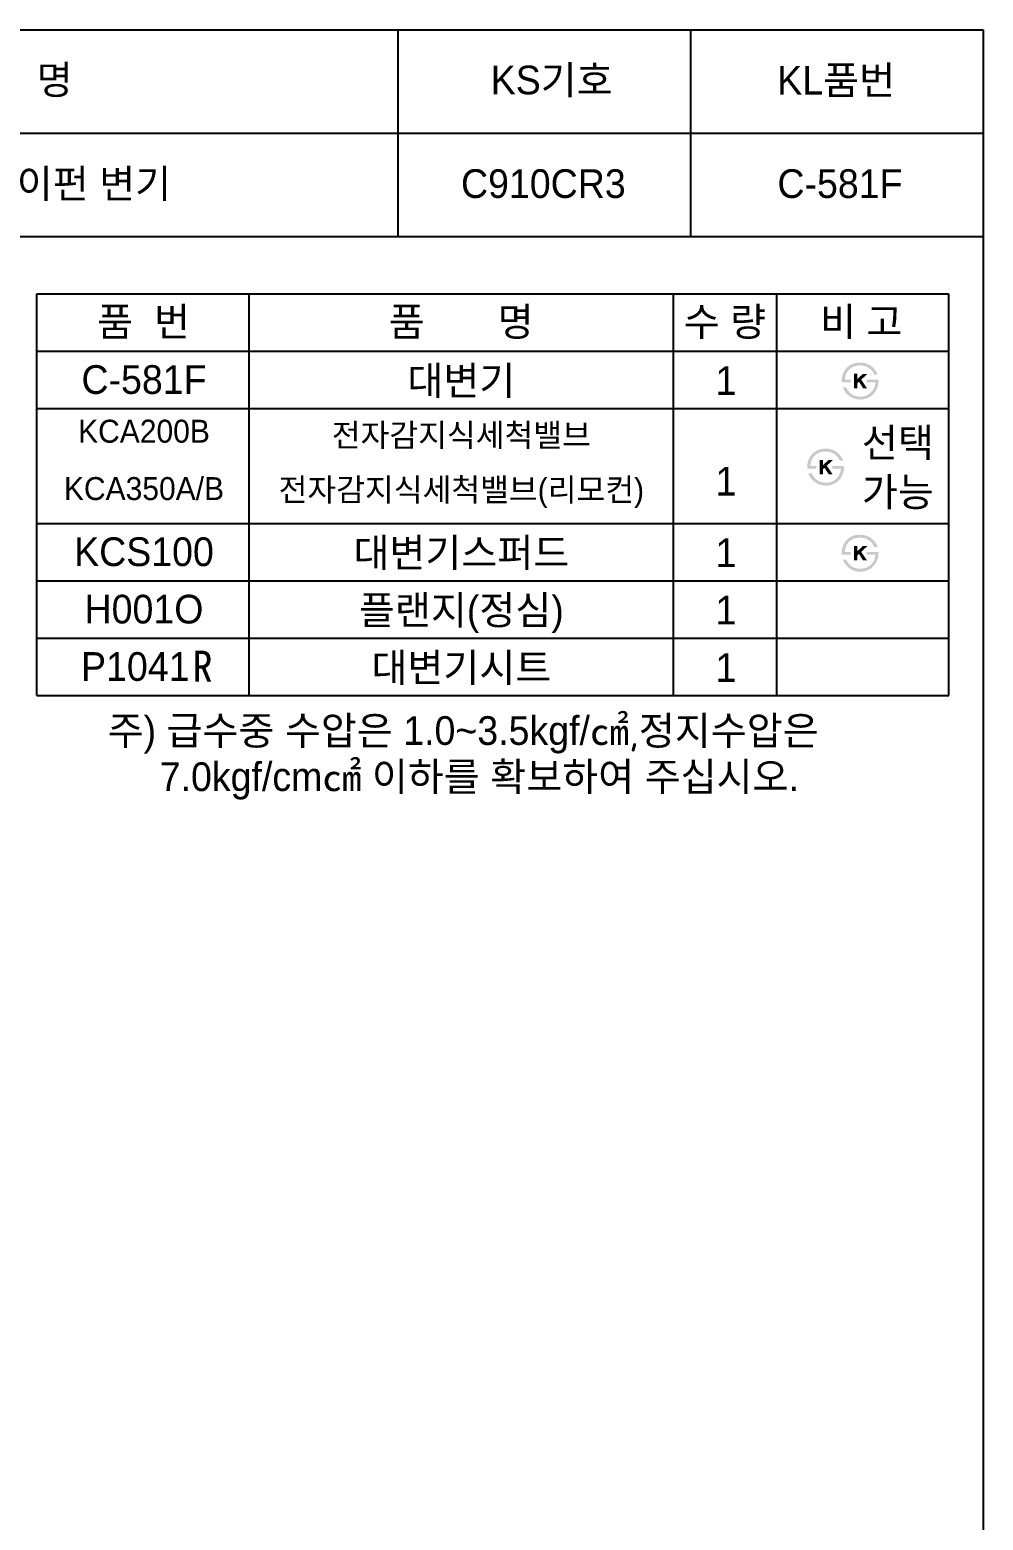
# Model space of a CAD drawing. Header units: millimetres. Extents: x 0 to 3800, y -67 to 2530.
# Drawn here: x 2969 to 3800, y 1232 to 2530 of the extents above; entities that cross this region are included whole.
import ezdxf
from ezdxf.enums import TextEntityAlignment as Align

# ---------------------------------------------------------------- set-up
doc = ezdxf.new("R2010")
doc.units = ezdxf.units.MM
doc.layers.add('TEXT', color=7, linetype='Continuous')
doc.layers.add('도각라인', color=7, linetype='Continuous')
doc.styles.add('타이틀', font='H2GTRM.TTF', dxfattribs={"height": 25})
doc.styles.add('타이틀2(바탕체)', font='', dxfattribs={"height": 25})
doc.styles.get('타이틀2(바탕체)').set_extended_font_data('BatangChe')

msp = doc.modelspace()

# ---------------------------------------------------------------- hatches: boundary and pattern name
at = {"layer": 'TEXT'}
for points in [[(3676.6, 2222.8), (3676.6, 2223.2), (3676.6, 2223.6), (3676.5, 2224), (3676.6, 2224.4), (3676.6, 2224.8), (3676.6, 2225.2), (3676.6, 2225.6), (3676.7, 2226), (3676.7, 2226.4), (3676.8, 2226.8), (3676.8, 2227.2), (3676.9, 2227.6), (3677, 2228), (3677.1, 2228.4), (3677.2, 2228.8), (3677.3, 2229.1), (3677.4, 2229.5), (3677.5, 2229.9), (3677.7, 2230.3), (3677.8, 2230.6), (3678, 2231), (3678.1, 2231.4), (3678.3, 2231.7), (3678.5, 2232.1), (3678.7, 2232.4), (3678.9, 2232.7), (3679.1, 2233.1), (3679.3, 2233.4), (3679.5, 2233.7), (3679.7, 2234), (3680, 2234.3), (3680.5, 2234.9), (3680.8, 2235.2), (3681, 2235.5), (3681.3, 2235.8), (3681.6, 2236.1), (3681.9, 2236.4), (3682.2, 2236.6), (3682.5, 2236.9), (3682.8, 2237.1), (3683.2, 2237.4), (3683.5, 2237.6), (3683.8, 2237.8), (3684.2, 2238), (3684.5, 2238.2), (3684.9, 2238.4), (3685.2, 2238.6), (3685.7, 2238.7), (3686.1, 2238.9), (3686.5, 2239.1), (3686.9, 2239.2), (3687.3, 2239.4), (3687.8, 2239.5), (3688.2, 2239.6), (3688.6, 2239.7), (3689.1, 2239.8), (3689.5, 2239.9), (3690, 2239.9), (3690.5, 2240), (3691, 2240), (3691.4, 2240.1), (3691.9, 2240.1), (3692.4, 2240.1), (3693.2, 2240.1), (3693.6, 2240.1), (3693.9, 2240), (3694.3, 2240), (3694.7, 2240), (3695, 2239.9), (3695.4, 2239.9), (3695.7, 2239.8), (3696.1, 2239.7), (3696.4, 2239.7), (3696.8, 2239.6), (3697.1, 2239.5), (3697.4, 2239.4), (3697.8, 2239.3), (3698.1, 2239.2), (3698.4, 2239.1), (3698.7, 2239), (3699, 2238.9), (3699.4, 2238.7), (3699.7, 2238.6), (3700, 2238.5), (3700.3, 2238.3), (3700.6, 2238.2), (3700.8, 2238), (3701.1, 2237.8), (3701.4, 2237.7), (3701.7, 2237.5), (3702, 2237.3), (3702.2, 2237.1), (3702.5, 2236.9), (3702.8, 2236.7), (3703.2, 2236.4), (3703.6, 2236), (3704, 2235.6), (3704.4, 2235.2), (3704.8, 2234.8), (3705.1, 2234.4), (3705.5, 2234), (3705.8, 2233.6), (3706.1, 2233.1), (3706.4, 2232.6), (3706.7, 2232.2), (3707, 2231.7), (3707.3, 2231.1), (3707.5, 2230.6), (3707.8, 2230.1), (3708, 2229.5), (3708, 2229.5), (3704.9, 2229.5), (3704.9, 2229.5), (3704.8, 2229.7), (3704.8, 2229.9), (3704.7, 2230.1), (3704.6, 2230.2), (3704.6, 2230.4), (3704.5, 2230.6), (3704.4, 2230.7), (3704.3, 2230.9), (3704.2, 2231.1), (3704.1, 2231.2), (3704, 2231.4), (3703.9, 2231.6), (3703.8, 2231.7), (3703.7, 2231.9), (3703.6, 2232.1), (3703.5, 2232.2), (3703.3, 2232.4), (3703.2, 2232.6), (3702.9, 2232.9), (3702.7, 2233.2), (3702.4, 2233.5), (3702.1, 2233.8), (3701.7, 2234.1), (3701.4, 2234.4), (3701, 2234.7), (3700.8, 2234.9), (3700.6, 2235.1), (3700.3, 2235.2), (3700.1, 2235.4), (3699.9, 2235.5), (3699.6, 2235.7), (3699.4, 2235.8), (3699.1, 2236), (3698.9, 2236.1), (3698.6, 2236.2), (3698.4, 2236.4), (3698.1, 2236.5), (3697.9, 2236.6), (3697.6, 2236.7), (3697.4, 2236.8), (3697.1, 2236.9), (3696.8, 2237), (3696.6, 2237), (3696.3, 2237.1), (3696.1, 2237.2), (3695.8, 2237.3), (3695.5, 2237.3), (3695.2, 2237.4), (3695, 2237.4), (3694.7, 2237.5), (3694.4, 2237.5), (3694.1, 2237.5), (3693.8, 2237.6), (3693.6, 2237.6), (3693.3, 2237.6), (3693, 2237.6), (3692.7, 2237.6), (3692.3, 2237.6), (3692, 2237.6), (3691.7, 2237.6), (3691.3, 2237.5), (3691, 2237.5), (3690.7, 2237.5), (3690.3, 2237.4), (3690, 2237.4), (3689.7, 2237.3), (3689.4, 2237.3), (3689.1, 2237.2), (3688.8, 2237.1), (3688.5, 2237), (3688.2, 2237), (3687.9, 2236.9), (3687.6, 2236.8), (3687.3, 2236.7), (3687, 2236.5), (3686.7, 2236.4), (3686.5, 2236.3), (3686.2, 2236.2), (3685.9, 2236), (3685.6, 2235.9), (3685.4, 2235.7), (3685.1, 2235.6), (3684.9, 2235.4), (3684.6, 2235.2), (3684.4, 2235), (3684.1, 2234.9), (3683.9, 2234.7), (3683.7, 2234.5), (3683.4, 2234.3), (3683.2, 2234), (3683, 2233.8), (3682.7, 2233.6), (3682.5, 2233.4), (3682.3, 2233.1), (3682.1, 2232.9), (3681.9, 2232.6), (3681.7, 2232.4), (3681.6, 2232.1), (3681.4, 2231.9), (3681.2, 2231.6), (3681.1, 2231.4), (3680.9, 2231.1), (3680.8, 2230.8), (3680.6, 2230.5), (3680.5, 2230.3), (3680.4, 2230), (3680.3, 2229.7), (3680.2, 2229.4), (3680, 2229.1), (3680, 2228.8), (3679.9, 2228.5), (3679.8, 2228.2), (3679.7, 2227.8), (3679.6, 2227.5), (3679.6, 2227.2), (3679.5, 2226.9), (3679.5, 2226.5), (3679.4, 2226.2), (3679.4, 2225.8), (3679.4, 2225.5), (3679.3, 2225.1), (3679.3, 2225.1), (3684.5, 2225.1), (3684.5, 2225.1), (3684.5, 2225.1), (3684.5, 2222.8), (3684.5, 2222.8), (3684.5, 2222.8), (3676.6, 2222.8)], [(3708.7, 2225.1), (3708.8, 2224.7), (3708.7, 2224.3), (3708.7, 2223.8), (3708.7, 2223.4), (3708.7, 2223), (3708.6, 2222.5), (3708.6, 2222.1), (3708.5, 2221.7), (3708.5, 2221.3), (3708.4, 2220.9), (3708.3, 2220.4), (3708.2, 2220), (3708.1, 2219.6), (3708, 2219.2), (3707.8, 2218.8), (3707.7, 2218.4), (3707.6, 2218), (3707.4, 2217.6), (3707.3, 2217.3), (3707.1, 2216.9), (3706.9, 2216.5), (3706.7, 2216.2), (3706.6, 2215.8), (3706.4, 2215.5), (3706.2, 2215.1), (3705.9, 2214.8), (3705.7, 2214.5), (3705.5, 2214.2), (3705.3, 2213.8), (3705, 2213.5), (3704.8, 2213.2), (3704.5, 2212.9), (3704.2, 2212.6), (3704, 2212.4), (3703.7, 2212.1), (3703.4, 2211.8), (3703.1, 2211.6), (3702.8, 2211.3), (3702.5, 2211.1), (3702.2, 2210.8), (3701.9, 2210.6), (3701.6, 2210.4), (3701.2, 2210.2), (3700.9, 2210), (3700.6, 2209.8), (3700.2, 2209.6), (3699.9, 2209.4), (3699.5, 2209.3), (3699.2, 2209.1), (3698.8, 2209), (3698.4, 2208.8), (3698, 2208.7), (3697.7, 2208.6), (3697.3, 2208.5), (3696.9, 2208.4), (3696.5, 2208.3), (3696.1, 2208.2), (3695.7, 2208.1), (3695.3, 2208.1), (3694.9, 2208), (3694.5, 2208), (3694.1, 2208), (3693.7, 2207.9), (3693.3, 2207.9), (3692.6, 2207.9), (3692, 2208), (3691.3, 2208), (3690.7, 2208.1), (3690.1, 2208.2), (3689.8, 2208.2), (3689.5, 2208.3), (3689.2, 2208.3), (3688.9, 2208.4), (3688.6, 2208.5), (3688.3, 2208.6), (3688, 2208.6), (3687.7, 2208.7), (3687.4, 2208.8), (3687.1, 2208.9), (3686.8, 2209), (3686.6, 2209.1), (3686.3, 2209.2), (3686, 2209.4), (3685.7, 2209.5), (3685.5, 2209.6), (3685.2, 2209.7), (3684.9, 2209.9), (3684.7, 2210), (3684.4, 2210.2), (3684.1, 2210.3), (3683.6, 2210.7), (3683.4, 2210.8), (3683.1, 2211), (3682.8, 2211.2), (3682.6, 2211.4), (3682.4, 2211.6), (3682.1, 2211.8), (3681.9, 2212), (3681.6, 2212.2), (3681.4, 2212.5), (3681.2, 2212.7), (3681, 2212.9), (3680.8, 2213.1), (3680.5, 2213.4), (3680.3, 2213.6), (3680.1, 2213.9), (3679.9, 2214.1), (3679.7, 2214.4), (3679.6, 2214.6), (3679.4, 2214.9), (3679.2, 2215.2), (3679, 2215.5), (3678.8, 2215.7), (3678.7, 2216), (3678.5, 2216.3), (3678.3, 2216.6), (3678.2, 2216.9), (3678, 2217.2), (3677.8, 2217.8), (3677.5, 2218.5), (3677.5, 2218.5), (3680.4, 2218.5), (3680.4, 2218.5), (3680.7, 2218.1), (3680.9, 2217.6), (3681.1, 2217.2), (3681.4, 2216.9), (3681.6, 2216.5), (3681.9, 2216.1), (3682.1, 2215.8), (3682.4, 2215.4), (3682.7, 2215.1), (3682.9, 2214.8), (3683.2, 2214.5), (3683.5, 2214.2), (3683.8, 2213.9), (3684.1, 2213.6), (3684.4, 2213.3), (3684.7, 2213.1), (3684.9, 2212.9), (3685.2, 2212.7), (3685.4, 2212.6), (3685.6, 2212.4), (3685.9, 2212.3), (3686.1, 2212.1), (3686.3, 2212), (3686.6, 2211.9), (3686.8, 2211.7), (3687.1, 2211.6), (3687.3, 2211.5), (3687.6, 2211.4), (3687.9, 2211.3), (3688.1, 2211.2), (3688.4, 2211.1), (3688.7, 2211), (3688.9, 2211), (3689.2, 2210.9), (3689.5, 2210.8), (3689.8, 2210.8), (3690, 2210.7), (3690.3, 2210.7), (3690.6, 2210.6), (3690.9, 2210.6), (3691.2, 2210.6), (3691.5, 2210.5), (3691.8, 2210.5), (3692.1, 2210.5), (3692.4, 2210.5), (3692.7, 2210.5), (3693, 2210.5), (3693.9, 2210.5), (3694.1, 2210.6), (3694.4, 2210.6), (3694.7, 2210.6), (3694.9, 2210.6), (3695.2, 2210.7), (3695.5, 2210.7), (3695.7, 2210.8), (3696, 2210.8), (3696.3, 2210.9), (3696.5, 2210.9), (3696.8, 2211), (3697, 2211.1), (3697.3, 2211.2), (3697.5, 2211.2), (3697.8, 2211.3), (3698, 2211.4), (3698.3, 2211.5), (3698.5, 2211.6), (3698.8, 2211.8), (3699, 2211.9), (3699.2, 2212), (3699.5, 2212.1), (3699.7, 2212.3), (3699.9, 2212.4), (3700.2, 2212.6), (3700.4, 2212.7), (3700.6, 2212.9), (3700.9, 2213), (3701.1, 2213.2), (3701.3, 2213.4), (3701.6, 2213.6), (3701.8, 2213.8), (3702, 2214), (3702.3, 2214.3), (3702.5, 2214.5), (3702.7, 2214.8), (3702.9, 2215), (3703.2, 2215.3), (3703.3, 2215.5), (3703.5, 2215.8), (3703.7, 2216), (3703.9, 2216.3), (3704.1, 2216.6), (3704.2, 2216.9), (3704.4, 2217.2), (3704.5, 2217.4), (3704.7, 2217.7), (3704.8, 2218), (3704.9, 2218.3), (3705.1, 2218.7), (3705.2, 2219), (3705.3, 2219.3), (3705.4, 2219.6), (3705.5, 2220), (3705.6, 2220.3), (3705.6, 2220.6), (3705.7, 2221), (3705.8, 2221.3), (3705.8, 2221.7), (3705.9, 2222.1), (3705.9, 2222.4), (3705.9, 2222.8), (3705.9, 2222.8), (3698.5, 2222.8), (3698.5, 2222.8), (3698.5, 2222.8), (3698.5, 2225.1), (3698.5, 2225.1), (3698.5, 2225.1), (3708.7, 2225.1)], [(3690.3, 2225.8), (3695.1, 2230.2), (3699, 2230.2), (3693.6, 2225.2), (3698.7, 2217.7), (3695.3, 2217.7), (3691.7, 2223.4), (3690.3, 2222.2), (3690.3, 2217.7), (3687.4, 2217.7), (3687.4, 2230.3), (3690.3, 2230.3)], [(3646.6, 2147.8), (3646.6, 2148.2), (3646.6, 2148.6), (3646.5, 2149), (3646.6, 2149.4), (3646.6, 2149.8), (3646.6, 2150.2), (3646.6, 2150.6), (3646.7, 2151), (3646.7, 2151.4), (3646.8, 2151.8), (3646.8, 2152.2), (3646.9, 2152.6), (3647, 2153), (3647.1, 2153.4), (3647.2, 2153.8), (3647.3, 2154.1), (3647.4, 2154.5), (3647.5, 2154.9), (3647.7, 2155.3), (3647.8, 2155.6), (3648, 2156), (3648.1, 2156.4), (3648.3, 2156.7), (3648.5, 2157.1), (3648.7, 2157.4), (3648.9, 2157.7), (3649.1, 2158.1), (3649.3, 2158.4), (3649.5, 2158.7), (3649.7, 2159), (3650, 2159.3), (3650.5, 2159.9), (3650.8, 2160.2), (3651, 2160.5), (3651.3, 2160.8), (3651.6, 2161.1), (3651.9, 2161.4), (3652.2, 2161.6), (3652.5, 2161.9), (3652.8, 2162.1), (3653.2, 2162.4), (3653.5, 2162.6), (3653.8, 2162.8), (3654.2, 2163), (3654.5, 2163.2), (3654.9, 2163.4), (3655.2, 2163.6), (3655.7, 2163.7), (3656.1, 2163.9), (3656.5, 2164.1), (3656.9, 2164.2), (3657.3, 2164.4), (3657.8, 2164.5), (3658.2, 2164.6), (3658.6, 2164.7), (3659.1, 2164.8), (3659.5, 2164.9), (3660, 2164.9), (3660.5, 2165), (3661, 2165), (3661.4, 2165.1), (3661.9, 2165.1), (3662.4, 2165.1), (3663.2, 2165.1), (3663.6, 2165.1), (3663.9, 2165), (3664.3, 2165), (3664.7, 2165), (3665, 2164.9), (3665.4, 2164.9), (3665.7, 2164.8), (3666.1, 2164.7), (3666.4, 2164.7), (3666.8, 2164.6), (3667.1, 2164.5), (3667.4, 2164.4), (3667.8, 2164.3), (3668.1, 2164.2), (3668.4, 2164.1), (3668.7, 2164), (3669, 2163.9), (3669.4, 2163.7), (3669.7, 2163.6), (3670, 2163.5), (3670.3, 2163.3), (3670.6, 2163.2), (3670.8, 2163), (3671.1, 2162.8), (3671.4, 2162.7), (3671.7, 2162.5), (3672, 2162.3), (3672.2, 2162.1), (3672.5, 2161.9), (3672.8, 2161.7), (3673.2, 2161.4), (3673.6, 2161), (3674, 2160.6), (3674.4, 2160.2), (3674.8, 2159.8), (3675.1, 2159.4), (3675.5, 2159), (3675.8, 2158.6), (3676.1, 2158.1), (3676.4, 2157.6), (3676.7, 2157.2), (3677, 2156.7), (3677.3, 2156.1), (3677.5, 2155.6), (3677.8, 2155.1), (3678, 2154.5), (3678, 2154.5), (3674.9, 2154.5), (3674.9, 2154.5), (3674.8, 2154.7), (3674.8, 2154.9), (3674.7, 2155.1), (3674.6, 2155.2), (3674.6, 2155.4), (3674.5, 2155.6), (3674.4, 2155.7), (3674.3, 2155.9), (3674.2, 2156.1), (3674.1, 2156.2), (3674, 2156.4), (3673.9, 2156.6), (3673.8, 2156.7), (3673.7, 2156.9), (3673.6, 2157.1), (3673.5, 2157.2), (3673.3, 2157.4), (3673.2, 2157.6), (3672.9, 2157.9), (3672.7, 2158.2), (3672.4, 2158.5), (3672.1, 2158.8), (3671.7, 2159.1), (3671.4, 2159.4), (3671, 2159.7), (3670.8, 2159.9), (3670.6, 2160.1), (3670.3, 2160.2), (3670.1, 2160.4), (3669.9, 2160.5), (3669.6, 2160.7), (3669.4, 2160.8), (3669.1, 2161), (3668.9, 2161.1), (3668.6, 2161.2), (3668.4, 2161.4), (3668.1, 2161.5), (3667.9, 2161.6), (3667.6, 2161.7), (3667.4, 2161.8), (3667.1, 2161.9), (3666.8, 2162), (3666.6, 2162), (3666.3, 2162.1), (3666.1, 2162.2), (3665.8, 2162.3), (3665.5, 2162.3), (3665.2, 2162.4), (3665, 2162.4), (3664.7, 2162.5), (3664.4, 2162.5), (3664.1, 2162.5), (3663.8, 2162.6), (3663.6, 2162.6), (3663.3, 2162.6), (3663, 2162.6), (3662.7, 2162.6), (3662.3, 2162.6), (3662, 2162.6), (3661.7, 2162.6), (3661.3, 2162.5), (3661, 2162.5), (3660.7, 2162.5), (3660.3, 2162.4), (3660, 2162.4), (3659.7, 2162.3), (3659.4, 2162.3), (3659.1, 2162.2), (3658.8, 2162.1), (3658.5, 2162), (3658.2, 2162), (3657.9, 2161.9), (3657.6, 2161.8), (3657.3, 2161.7), (3657, 2161.5), (3656.7, 2161.4), (3656.5, 2161.3), (3656.2, 2161.2), (3655.9, 2161), (3655.6, 2160.9), (3655.4, 2160.7), (3655.1, 2160.6), (3654.9, 2160.4), (3654.6, 2160.2), (3654.4, 2160), (3654.1, 2159.9), (3653.9, 2159.7), (3653.7, 2159.5), (3653.4, 2159.3), (3653.2, 2159), (3653, 2158.8), (3652.7, 2158.6), (3652.5, 2158.4), (3652.3, 2158.1), (3652.1, 2157.9), (3651.9, 2157.6), (3651.7, 2157.4), (3651.6, 2157.1), (3651.4, 2156.9), (3651.2, 2156.6), (3651.1, 2156.4), (3650.9, 2156.1), (3650.8, 2155.8), (3650.6, 2155.5), (3650.5, 2155.3), (3650.4, 2155), (3650.3, 2154.7), (3650.2, 2154.4), (3650, 2154.1), (3650, 2153.8), (3649.9, 2153.5), (3649.8, 2153.2), (3649.7, 2152.8), (3649.6, 2152.5), (3649.6, 2152.2), (3649.5, 2151.9), (3649.5, 2151.5), (3649.4, 2151.2), (3649.4, 2150.8), (3649.4, 2150.5), (3649.3, 2150.1), (3649.3, 2150.1), (3654.5, 2150.1), (3654.5, 2150.1), (3654.5, 2150.1), (3654.5, 2147.8), (3654.5, 2147.8), (3654.5, 2147.8), (3646.6, 2147.8)], [(3678.7, 2150.1), (3678.8, 2149.7), (3678.7, 2149.3), (3678.7, 2148.8), (3678.7, 2148.4), (3678.7, 2148), (3678.6, 2147.5), (3678.6, 2147.1), (3678.5, 2146.7), (3678.5, 2146.3), (3678.4, 2145.9), (3678.3, 2145.4), (3678.2, 2145), (3678.1, 2144.6), (3678, 2144.2), (3677.8, 2143.8), (3677.7, 2143.4), (3677.6, 2143), (3677.4, 2142.6), (3677.3, 2142.3), (3677.1, 2141.9), (3676.9, 2141.5), (3676.7, 2141.2), (3676.6, 2140.8), (3676.4, 2140.5), (3676.2, 2140.1), (3675.9, 2139.8), (3675.7, 2139.5), (3675.5, 2139.2), (3675.3, 2138.8), (3675, 2138.5), (3674.8, 2138.2), (3674.5, 2137.9), (3674.2, 2137.6), (3674, 2137.4), (3673.7, 2137.1), (3673.4, 2136.8), (3673.1, 2136.6), (3672.8, 2136.3), (3672.5, 2136.1), (3672.2, 2135.8), (3671.9, 2135.6), (3671.6, 2135.4), (3671.2, 2135.2), (3670.9, 2135), (3670.6, 2134.8), (3670.2, 2134.6), (3669.9, 2134.4), (3669.5, 2134.3), (3669.2, 2134.1), (3668.8, 2134), (3668.4, 2133.8), (3668, 2133.7), (3667.7, 2133.6), (3667.3, 2133.5), (3666.9, 2133.4), (3666.5, 2133.3), (3666.1, 2133.2), (3665.7, 2133.1), (3665.3, 2133.1), (3664.9, 2133), (3664.5, 2133), (3664.1, 2133), (3663.7, 2132.9), (3663.3, 2132.9), (3662.6, 2132.9), (3662, 2133), (3661.3, 2133), (3660.7, 2133.1), (3660.1, 2133.2), (3659.8, 2133.2), (3659.5, 2133.3), (3659.2, 2133.3), (3658.9, 2133.4), (3658.6, 2133.5), (3658.3, 2133.6), (3658, 2133.6), (3657.7, 2133.7), (3657.4, 2133.8), (3657.1, 2133.9), (3656.8, 2134), (3656.6, 2134.1), (3656.3, 2134.2), (3656, 2134.4), (3655.7, 2134.5), (3655.5, 2134.6), (3655.2, 2134.7), (3654.9, 2134.9), (3654.7, 2135), (3654.4, 2135.2), (3654.1, 2135.3), (3653.6, 2135.7), (3653.4, 2135.8), (3653.1, 2136), (3652.8, 2136.2), (3652.6, 2136.4), (3652.4, 2136.6), (3652.1, 2136.8), (3651.9, 2137), (3651.6, 2137.2), (3651.4, 2137.5), (3651.2, 2137.7), (3651, 2137.9), (3650.8, 2138.1), (3650.5, 2138.4), (3650.3, 2138.6), (3650.1, 2138.9), (3649.9, 2139.1), (3649.7, 2139.4), (3649.6, 2139.6), (3649.4, 2139.9), (3649.2, 2140.2), (3649, 2140.5), (3648.8, 2140.7), (3648.7, 2141), (3648.5, 2141.3), (3648.3, 2141.6), (3648.2, 2141.9), (3648, 2142.2), (3647.8, 2142.8), (3647.5, 2143.5), (3647.5, 2143.5), (3650.4, 2143.5), (3650.4, 2143.5), (3650.7, 2143.1), (3650.9, 2142.6), (3651.1, 2142.2), (3651.4, 2141.9), (3651.6, 2141.5), (3651.9, 2141.1), (3652.1, 2140.8), (3652.4, 2140.4), (3652.7, 2140.1), (3652.9, 2139.8), (3653.2, 2139.5), (3653.5, 2139.2), (3653.8, 2138.9), (3654.1, 2138.6), (3654.4, 2138.3), (3654.7, 2138.1), (3654.9, 2137.9), (3655.2, 2137.7), (3655.4, 2137.6), (3655.6, 2137.4), (3655.9, 2137.3), (3656.1, 2137.1), (3656.3, 2137), (3656.6, 2136.9), (3656.8, 2136.7), (3657.1, 2136.6), (3657.3, 2136.5), (3657.6, 2136.4), (3657.9, 2136.3), (3658.1, 2136.2), (3658.4, 2136.1), (3658.7, 2136), (3658.9, 2136), (3659.2, 2135.9), (3659.5, 2135.8), (3659.8, 2135.8), (3660, 2135.7), (3660.3, 2135.7), (3660.6, 2135.6), (3660.9, 2135.6), (3661.2, 2135.6), (3661.5, 2135.5), (3661.8, 2135.5), (3662.1, 2135.5), (3662.4, 2135.5), (3662.7, 2135.5), (3663, 2135.5), (3663.9, 2135.5), (3664.1, 2135.6), (3664.4, 2135.6), (3664.7, 2135.6), (3664.9, 2135.6), (3665.2, 2135.7), (3665.5, 2135.7), (3665.7, 2135.8), (3666, 2135.8), (3666.3, 2135.9), (3666.5, 2135.9), (3666.8, 2136), (3667, 2136.1), (3667.3, 2136.2), (3667.5, 2136.2), (3667.8, 2136.3), (3668, 2136.4), (3668.3, 2136.5), (3668.5, 2136.6), (3668.8, 2136.8), (3669, 2136.9), (3669.2, 2137), (3669.5, 2137.1), (3669.7, 2137.3), (3669.9, 2137.4), (3670.2, 2137.6), (3670.4, 2137.7), (3670.6, 2137.9), (3670.9, 2138), (3671.1, 2138.2), (3671.3, 2138.4), (3671.6, 2138.6), (3671.8, 2138.8), (3672, 2139), (3672.3, 2139.3), (3672.5, 2139.5), (3672.7, 2139.8), (3672.9, 2140), (3673.2, 2140.3), (3673.3, 2140.5), (3673.5, 2140.8), (3673.7, 2141), (3673.9, 2141.3), (3674.1, 2141.6), (3674.2, 2141.9), (3674.4, 2142.2), (3674.5, 2142.4), (3674.7, 2142.7), (3674.8, 2143), (3674.9, 2143.3), (3675.1, 2143.7), (3675.2, 2144), (3675.3, 2144.3), (3675.4, 2144.6), (3675.5, 2145), (3675.6, 2145.3), (3675.6, 2145.6), (3675.7, 2146), (3675.8, 2146.3), (3675.8, 2146.7), (3675.9, 2147.1), (3675.9, 2147.4), (3675.9, 2147.8), (3675.9, 2147.8), (3668.5, 2147.8), (3668.5, 2147.8), (3668.5, 2147.8), (3668.5, 2150.1), (3668.5, 2150.1), (3668.5, 2150.1), (3678.7, 2150.1)], [(3660.3, 2150.8), (3665.1, 2155.2), (3669, 2155.2), (3663.6, 2150.2), (3668.7, 2142.7), (3665.3, 2142.7), (3661.7, 2148.4), (3660.3, 2147.2), (3660.3, 2142.7), (3657.4, 2142.7), (3657.4, 2155.3), (3660.3, 2155.3)], [(3676.6, 2072.8), (3676.6, 2073.2), (3676.6, 2073.6), (3676.5, 2074), (3676.6, 2074.4), (3676.6, 2074.8), (3676.6, 2075.2), (3676.6, 2075.6), (3676.7, 2076), (3676.7, 2076.4), (3676.8, 2076.8), (3676.8, 2077.2), (3676.9, 2077.6), (3677, 2078), (3677.1, 2078.4), (3677.2, 2078.8), (3677.3, 2079.1), (3677.4, 2079.5), (3677.5, 2079.9), (3677.7, 2080.3), (3677.8, 2080.6), (3678, 2081), (3678.1, 2081.4), (3678.3, 2081.7), (3678.5, 2082.1), (3678.7, 2082.4), (3678.9, 2082.7), (3679.1, 2083.1), (3679.3, 2083.4), (3679.5, 2083.7), (3679.7, 2084), (3680, 2084.3), (3680.5, 2084.9), (3680.8, 2085.2), (3681, 2085.5), (3681.3, 2085.8), (3681.6, 2086.1), (3681.9, 2086.4), (3682.2, 2086.6), (3682.5, 2086.9), (3682.8, 2087.1), (3683.2, 2087.4), (3683.5, 2087.6), (3683.8, 2087.8), (3684.2, 2088), (3684.5, 2088.2), (3684.9, 2088.4), (3685.2, 2088.6), (3685.7, 2088.7), (3686.1, 2088.9), (3686.5, 2089.1), (3686.9, 2089.2), (3687.3, 2089.4), (3687.8, 2089.5), (3688.2, 2089.6), (3688.6, 2089.7), (3689.1, 2089.8), (3689.5, 2089.9), (3690, 2089.9), (3690.5, 2090), (3691, 2090), (3691.4, 2090.1), (3691.9, 2090.1), (3692.4, 2090.1), (3693.2, 2090.1), (3693.6, 2090.1), (3693.9, 2090), (3694.3, 2090), (3694.7, 2090), (3695, 2089.9), (3695.4, 2089.9), (3695.7, 2089.8), (3696.1, 2089.7), (3696.4, 2089.7), (3696.8, 2089.6), (3697.1, 2089.5), (3697.4, 2089.4), (3697.8, 2089.3), (3698.1, 2089.2), (3698.4, 2089.1), (3698.7, 2089), (3699, 2088.9), (3699.4, 2088.7), (3699.7, 2088.6), (3700, 2088.5), (3700.3, 2088.3), (3700.6, 2088.2), (3700.8, 2088), (3701.1, 2087.8), (3701.4, 2087.7), (3701.7, 2087.5), (3702, 2087.3), (3702.2, 2087.1), (3702.5, 2086.9), (3702.8, 2086.7), (3703.2, 2086.4), (3703.6, 2086), (3704, 2085.6), (3704.4, 2085.2), (3704.8, 2084.8), (3705.1, 2084.4), (3705.5, 2084), (3705.8, 2083.6), (3706.1, 2083.1), (3706.4, 2082.6), (3706.7, 2082.2), (3707, 2081.7), (3707.3, 2081.1), (3707.5, 2080.6), (3707.8, 2080.1), (3708, 2079.5), (3708, 2079.5), (3704.9, 2079.5), (3704.9, 2079.5), (3704.8, 2079.7), (3704.8, 2079.9), (3704.7, 2080.1), (3704.6, 2080.2), (3704.6, 2080.4), (3704.5, 2080.6), (3704.4, 2080.7), (3704.3, 2080.9), (3704.2, 2081.1), (3704.1, 2081.2), (3704, 2081.4), (3703.9, 2081.6), (3703.8, 2081.7), (3703.7, 2081.9), (3703.6, 2082.1), (3703.5, 2082.2), (3703.3, 2082.4), (3703.2, 2082.6), (3702.9, 2082.9), (3702.7, 2083.2), (3702.4, 2083.5), (3702.1, 2083.8), (3701.7, 2084.1), (3701.4, 2084.4), (3701, 2084.7), (3700.8, 2084.9), (3700.6, 2085.1), (3700.3, 2085.2), (3700.1, 2085.4), (3699.9, 2085.5), (3699.6, 2085.7), (3699.4, 2085.8), (3699.1, 2086), (3698.9, 2086.1), (3698.6, 2086.2), (3698.4, 2086.4), (3698.1, 2086.5), (3697.9, 2086.6), (3697.6, 2086.7), (3697.4, 2086.8), (3697.1, 2086.9), (3696.8, 2087), (3696.6, 2087), (3696.3, 2087.1), (3696.1, 2087.2), (3695.8, 2087.3), (3695.5, 2087.3), (3695.2, 2087.4), (3695, 2087.4), (3694.7, 2087.5), (3694.4, 2087.5), (3694.1, 2087.5), (3693.8, 2087.6), (3693.6, 2087.6), (3693.3, 2087.6), (3693, 2087.6), (3692.7, 2087.6), (3692.3, 2087.6), (3692, 2087.6), (3691.7, 2087.6), (3691.3, 2087.5), (3691, 2087.5), (3690.7, 2087.5), (3690.3, 2087.4), (3690, 2087.4), (3689.7, 2087.3), (3689.4, 2087.3), (3689.1, 2087.2), (3688.8, 2087.1), (3688.5, 2087), (3688.2, 2087), (3687.9, 2086.9), (3687.6, 2086.8), (3687.3, 2086.7), (3687, 2086.5), (3686.7, 2086.4), (3686.5, 2086.3), (3686.2, 2086.2), (3685.9, 2086), (3685.6, 2085.9), (3685.4, 2085.7), (3685.1, 2085.6), (3684.9, 2085.4), (3684.6, 2085.2), (3684.4, 2085), (3684.1, 2084.9), (3683.9, 2084.7), (3683.7, 2084.5), (3683.4, 2084.3), (3683.2, 2084), (3683, 2083.8), (3682.7, 2083.6), (3682.5, 2083.4), (3682.3, 2083.1), (3682.1, 2082.9), (3681.9, 2082.6), (3681.7, 2082.4), (3681.6, 2082.1), (3681.4, 2081.9), (3681.2, 2081.6), (3681.1, 2081.4), (3680.9, 2081.1), (3680.8, 2080.8), (3680.6, 2080.5), (3680.5, 2080.3), (3680.4, 2080), (3680.3, 2079.7), (3680.2, 2079.4), (3680, 2079.1), (3680, 2078.8), (3679.9, 2078.5), (3679.8, 2078.2), (3679.7, 2077.8), (3679.6, 2077.5), (3679.6, 2077.2), (3679.5, 2076.9), (3679.5, 2076.5), (3679.4, 2076.2), (3679.4, 2075.8), (3679.4, 2075.5), (3679.3, 2075.1), (3679.3, 2075.1), (3684.5, 2075.1), (3684.5, 2075.1), (3684.5, 2075.1), (3684.5, 2072.8), (3684.5, 2072.8), (3684.5, 2072.8), (3676.6, 2072.8)], [(3690.3, 2075.8), (3695.1, 2080.2), (3699, 2080.2), (3693.6, 2075.2), (3698.7, 2067.7), (3695.3, 2067.7), (3691.7, 2073.4), (3690.3, 2072.2), (3690.3, 2067.7), (3687.4, 2067.7), (3687.4, 2080.3), (3690.3, 2080.3)], [(3708.7, 2075.1), (3708.8, 2074.7), (3708.7, 2074.3), (3708.7, 2073.8), (3708.7, 2073.4), (3708.7, 2073), (3708.6, 2072.5), (3708.6, 2072.1), (3708.5, 2071.7), (3708.5, 2071.3), (3708.4, 2070.9), (3708.3, 2070.4), (3708.2, 2070), (3708.1, 2069.6), (3708, 2069.2), (3707.8, 2068.8), (3707.7, 2068.4), (3707.6, 2068), (3707.4, 2067.6), (3707.3, 2067.3), (3707.1, 2066.9), (3706.9, 2066.5), (3706.7, 2066.2), (3706.6, 2065.8), (3706.4, 2065.5), (3706.2, 2065.1), (3705.9, 2064.8), (3705.7, 2064.5), (3705.5, 2064.2), (3705.3, 2063.8), (3705, 2063.5), (3704.8, 2063.2), (3704.5, 2062.9), (3704.2, 2062.6), (3704, 2062.4), (3703.7, 2062.1), (3703.4, 2061.8), (3703.1, 2061.6), (3702.8, 2061.3), (3702.5, 2061.1), (3702.2, 2060.8), (3701.9, 2060.6), (3701.6, 2060.4), (3701.2, 2060.2), (3700.9, 2060), (3700.6, 2059.8), (3700.2, 2059.6), (3699.9, 2059.4), (3699.5, 2059.3), (3699.2, 2059.1), (3698.8, 2059), (3698.4, 2058.8), (3698, 2058.7), (3697.7, 2058.6), (3697.3, 2058.5), (3696.9, 2058.4), (3696.5, 2058.3), (3696.1, 2058.2), (3695.7, 2058.1), (3695.3, 2058.1), (3694.9, 2058), (3694.5, 2058), (3694.1, 2058), (3693.7, 2057.9), (3693.3, 2057.9), (3692.6, 2057.9), (3692, 2058), (3691.3, 2058), (3690.7, 2058.1), (3690.1, 2058.2), (3689.8, 2058.2), (3689.5, 2058.3), (3689.2, 2058.3), (3688.9, 2058.4), (3688.6, 2058.5), (3688.3, 2058.6), (3688, 2058.6), (3687.7, 2058.7), (3687.4, 2058.8), (3687.1, 2058.9), (3686.8, 2059), (3686.6, 2059.1), (3686.3, 2059.2), (3686, 2059.4), (3685.7, 2059.5), (3685.5, 2059.6), (3685.2, 2059.7), (3684.9, 2059.9), (3684.7, 2060), (3684.4, 2060.2), (3684.1, 2060.3), (3683.6, 2060.7), (3683.4, 2060.8), (3683.1, 2061), (3682.8, 2061.2), (3682.6, 2061.4), (3682.4, 2061.6), (3682.1, 2061.8), (3681.9, 2062), (3681.6, 2062.2), (3681.4, 2062.5), (3681.2, 2062.7), (3681, 2062.9), (3680.8, 2063.1), (3680.5, 2063.4), (3680.3, 2063.6), (3680.1, 2063.9), (3679.9, 2064.1), (3679.7, 2064.4), (3679.6, 2064.6), (3679.4, 2064.9), (3679.2, 2065.2), (3679, 2065.5), (3678.8, 2065.7), (3678.7, 2066), (3678.5, 2066.3), (3678.3, 2066.6), (3678.2, 2066.9), (3678, 2067.2), (3677.8, 2067.8), (3677.5, 2068.5), (3677.5, 2068.5), (3680.4, 2068.5), (3680.4, 2068.5), (3680.7, 2068.1), (3680.9, 2067.6), (3681.1, 2067.2), (3681.4, 2066.9), (3681.6, 2066.5), (3681.9, 2066.1), (3682.1, 2065.8), (3682.4, 2065.4), (3682.7, 2065.1), (3682.9, 2064.8), (3683.2, 2064.5), (3683.5, 2064.2), (3683.8, 2063.9), (3684.1, 2063.6), (3684.4, 2063.3), (3684.7, 2063.1), (3684.9, 2062.9), (3685.2, 2062.7), (3685.4, 2062.6), (3685.6, 2062.4), (3685.9, 2062.3), (3686.1, 2062.1), (3686.3, 2062), (3686.6, 2061.9), (3686.8, 2061.7), (3687.1, 2061.6), (3687.3, 2061.5), (3687.6, 2061.4), (3687.9, 2061.3), (3688.1, 2061.2), (3688.4, 2061.1), (3688.7, 2061), (3688.9, 2061), (3689.2, 2060.9), (3689.5, 2060.8), (3689.8, 2060.8), (3690, 2060.7), (3690.3, 2060.7), (3690.6, 2060.6), (3690.9, 2060.6), (3691.2, 2060.6), (3691.5, 2060.5), (3691.8, 2060.5), (3692.1, 2060.5), (3692.4, 2060.5), (3692.7, 2060.5), (3693, 2060.5), (3693.9, 2060.5), (3694.1, 2060.6), (3694.4, 2060.6), (3694.7, 2060.6), (3694.9, 2060.6), (3695.2, 2060.7), (3695.5, 2060.7), (3695.7, 2060.8), (3696, 2060.8), (3696.3, 2060.9), (3696.5, 2060.9), (3696.8, 2061), (3697, 2061.1), (3697.3, 2061.2), (3697.5, 2061.2), (3697.8, 2061.3), (3698, 2061.4), (3698.3, 2061.5), (3698.5, 2061.6), (3698.8, 2061.8), (3699, 2061.9), (3699.2, 2062), (3699.5, 2062.1), (3699.7, 2062.3), (3699.9, 2062.4), (3700.2, 2062.6), (3700.4, 2062.7), (3700.6, 2062.9), (3700.9, 2063), (3701.1, 2063.2), (3701.3, 2063.4), (3701.6, 2063.6), (3701.8, 2063.8), (3702, 2064), (3702.3, 2064.3), (3702.5, 2064.5), (3702.7, 2064.8), (3702.9, 2065), (3703.2, 2065.3), (3703.3, 2065.5), (3703.5, 2065.8), (3703.7, 2066), (3703.9, 2066.3), (3704.1, 2066.6), (3704.2, 2066.9), (3704.4, 2067.2), (3704.5, 2067.4), (3704.7, 2067.7), (3704.8, 2068), (3704.9, 2068.3), (3705.1, 2068.7), (3705.2, 2069), (3705.3, 2069.3), (3705.4, 2069.6), (3705.5, 2070), (3705.6, 2070.3), (3705.6, 2070.6), (3705.7, 2071), (3705.8, 2071.3), (3705.8, 2071.7), (3705.9, 2072.1), (3705.9, 2072.4), (3705.9, 2072.8), (3705.9, 2072.8), (3698.5, 2072.8), (3698.5, 2072.8), (3698.5, 2072.8), (3698.5, 2075.1), (3698.5, 2075.1), (3698.5, 2075.1), (3708.7, 2075.1)]]:
    msp.add_hatch(color=256, dxfattribs=at).paths.add_polyline_path(points, flags=0)

# ---------------------------------------------------------------- linework, layer by layer
msp.add_line((3770, 1950), (3770, 2300), dxfattribs=at)
at = {"layer": '도각라인', "color": 7}
for p, q in [((2000, 2530), (3800, 2530)), ((3290, 2350), (3290, 2530)), ((3545, 2350), (3545, 2530)), ((3800, 2530), (3800, 0)), ((2520, 2440), (3800, 2440)), ((2000, 2350), (3800, 2350)), ((2975, 1950), (2975, 2300)), ((2975, 2300), (3770, 2300)), ((2975, 2250), (3770, 2250)), ((2975, 2200), (3770, 2200)), ((2975, 2100), (3770, 2100)), ((2975, 2050), (3770, 2050))]:
    msp.add_line(p, q, dxfattribs=at)
at = {"layer": '도각라인'}
for p, q in [((3160, 1950), (3160, 2300)), ((3530, 1950), (3530, 2300)), ((3620, 1950), (3620, 2300)), ((2975, 2000), (3770, 2000)), ((2975, 1950), (3770, 1950))]:
    msp.add_line(p, q, dxfattribs=at)

# ---------------------------------------------------------------- texts
at = {"layer": 'TEXT', "style": '타이틀'}
for s, height, p in [('품             명', 25, (2915.7, 2486.4)), ('KS기호', 25, (3423.8, 2486.3)), ('KL품번', 25, (3671.8, 2486.1)), ('절수형 서양식 사이펀 변기', 25, (2905.8, 2396)), ('C910CR3', 25, (3416.5, 2396)), ('C-581F', 25, (3675.1, 2396)), ('품  번', 25, (3067.9, 2275.7)), ('품       명', 25, (3344.8, 2275.7)), ('수 량', 25, (3574.8, 2275.7)), ('비 고', 25, (3693.6, 2275.7)), ('C-581F', 25, (3068.3, 2225.3)), ('대변기', 25, (3345, 2224.4)), ('1', 25, (3575.7, 2224.4)), ('KCA200B', 20, (3068.3, 2180.3)), ('전자감지식세척밸브', 20, (3345, 2176.9)), ('선택', 25, (3725.6, 2170.3)), ('1', 25, (3575.7, 2136.7)), ('가능', 25, (3725.6, 2127.3)), ('KCA350A/B', 20, (3068.3, 2130.3)), ('전자감지식세척밸브(리모컨)', 20, (3345, 2129.4)), ('KCS100', 25, (3068.3, 2075.3)), ('대변기스퍼드', 25, (3345, 2074.4)), ('1', 25, (3575.7, 2074.4)), ('플랜지(정심)', 25, (3345, 2024.4)), ('H001O', 25, (3068.3, 2025.3)), ('1', 25, (3575.7, 2024.4)), ('P1041', 25, (3060.7, 1975.3)), ('대변기시트', 25, (3345, 1974.4)), ('1', 25, (3575.7, 1974.4))]:
    msp.add_text(s, height=height, dxfattribs=at).set_placement(p, align=Align.MIDDLE_CENTER)
at = {"layer": 'TEXT', "insert": (3110.6, 1989.1), "char_height": 27, "attachment_point": 1, "style": '타이틀2(바탕체)'}
msp.add_mtext_dynamic_manual_height_columns('R', width=94.561, gutter_width=125, heights=[0], dxfattribs=at)
at = {"layer": 'TEXT', "insert": (3036.6, 1932), "char_height": 25, "width": 820.252, "attachment_point": 1, "line_spacing_factor": 0.963855, "style": '타이틀'}
msp.add_mtext('\\A1;주) 급수중 수압은 1.0~3.5kgf/㎠{\\fISOCPEUR|b0|i0|c0|p34;,}정지수압은 \\P     7.0kgf/cm㎠ 이하를 확보하여 주십시오.', dxfattribs=at)

doc.saveas('drawing.dxf')
